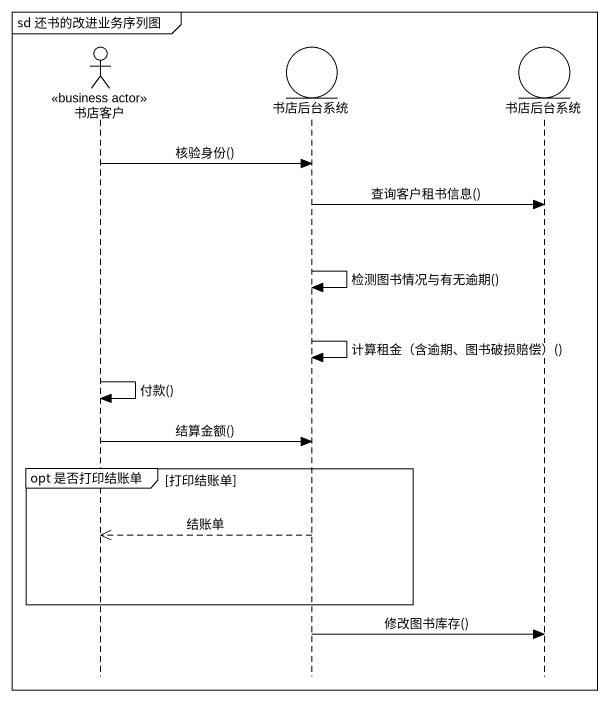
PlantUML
@startuml
mainframe sd 还书的改进业务序列图
hide footbox
actor 书店客户 <<business actor>>
entity 书店后台系统
entity "书店后台系统" as 书店后台系统_2

书店客户 -> 书店后台系统 : 核验身份()
书店后台系统 -> 书店后台系统_2 : 查询客户租书信息()
书店后台系统 -> 书店后台系统 : 检测图书情况与有无逾期()
书店后台系统 -> 书店后台系统 : 计算租金（含逾期、图书破损赔偿）()
书店客户 -> 书店客户 : 付款()
书店客户 -> 书店后台系统 : 结算金额()
group opt 是否打印结账单 [打印结账单]
  书店后台系统 -->> 书店客户 : 结账单
end
书店后台系统 -> 书店后台系统_2 : 修改图书库存()
@enduml
